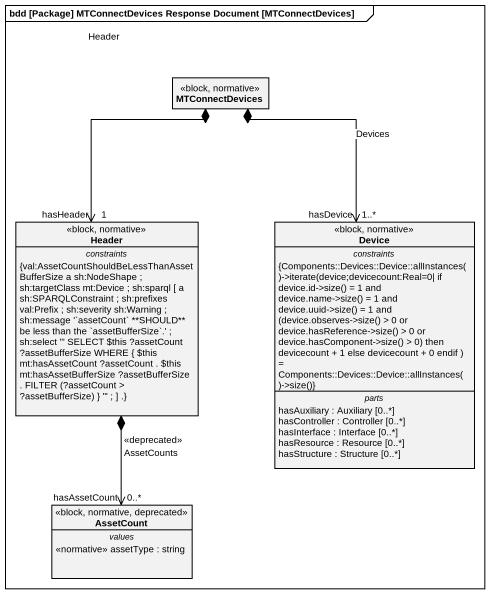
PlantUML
@startuml
mainframe bdd [Package] MTConnectDevices Response Document [MTConnectDevices]
hide circle
hide empty members
class MTConnectDevices <<block, normative>>
class "Header" as Header_ <<block, normative>> {
  -- constraints --
  {field} {val:AssetCountShouldBeLessThanAssetBufferSize a sh:NodeShape ; sh:targetClass mt:Device ; sh:sparql [ a sh:SPARQLConstraint ; sh:prefixes val:Prefix ; sh:severity sh:Warning ; sh:message '`assetCount` ~**SHOULD~** be less than the `assetBufferSize`.' ; sh:select ''' SELECT ~$this ?assetCount ?assetBufferSize WHERE { ~$this mt:hasAssetCount ?assetCount . ~$this mt:hasAssetBufferSize ?assetBufferSize . FILTER (?assetCount > ?assetBufferSize) } ''' ; ] .}
}
class Device <<block, normative>> {
  -- constraints --
  {field} {Components::Devices::Device::allInstances()->iterate(device;devicecount:Real=0| if device.id->size() = 1 and device.name->size() = 1 and device.uuid->size() = 1 and (device.observes->size() > 0 or device.hasReference->size() > 0 or device.hasComponent->size() > 0) then devicecount + 1 else devicecount + 0 endif ) = Components::Devices::Device::allInstances()->size()}
  -- parts --
  hasAuxiliary : Auxiliary [0..*]
  hasController : Controller [0..*]
  hasInterface : Interface [0..*]
  hasResource : Resource [0..*]
  hasStructure : Structure [0..*]
}
class AssetCount <<block, normative, deprecated>> {
  -- values --
  <<normative>> assetType : string
}
MTConnectDevices *--> "hasHeader\n1" Header_ : Header
MTConnectDevices *--> "hasDevice\n1..*" Device : Devices
Header_ *--> "hasAssetCount\n0..*" AssetCount : <<deprecated>>\nAssetCounts
@enduml
